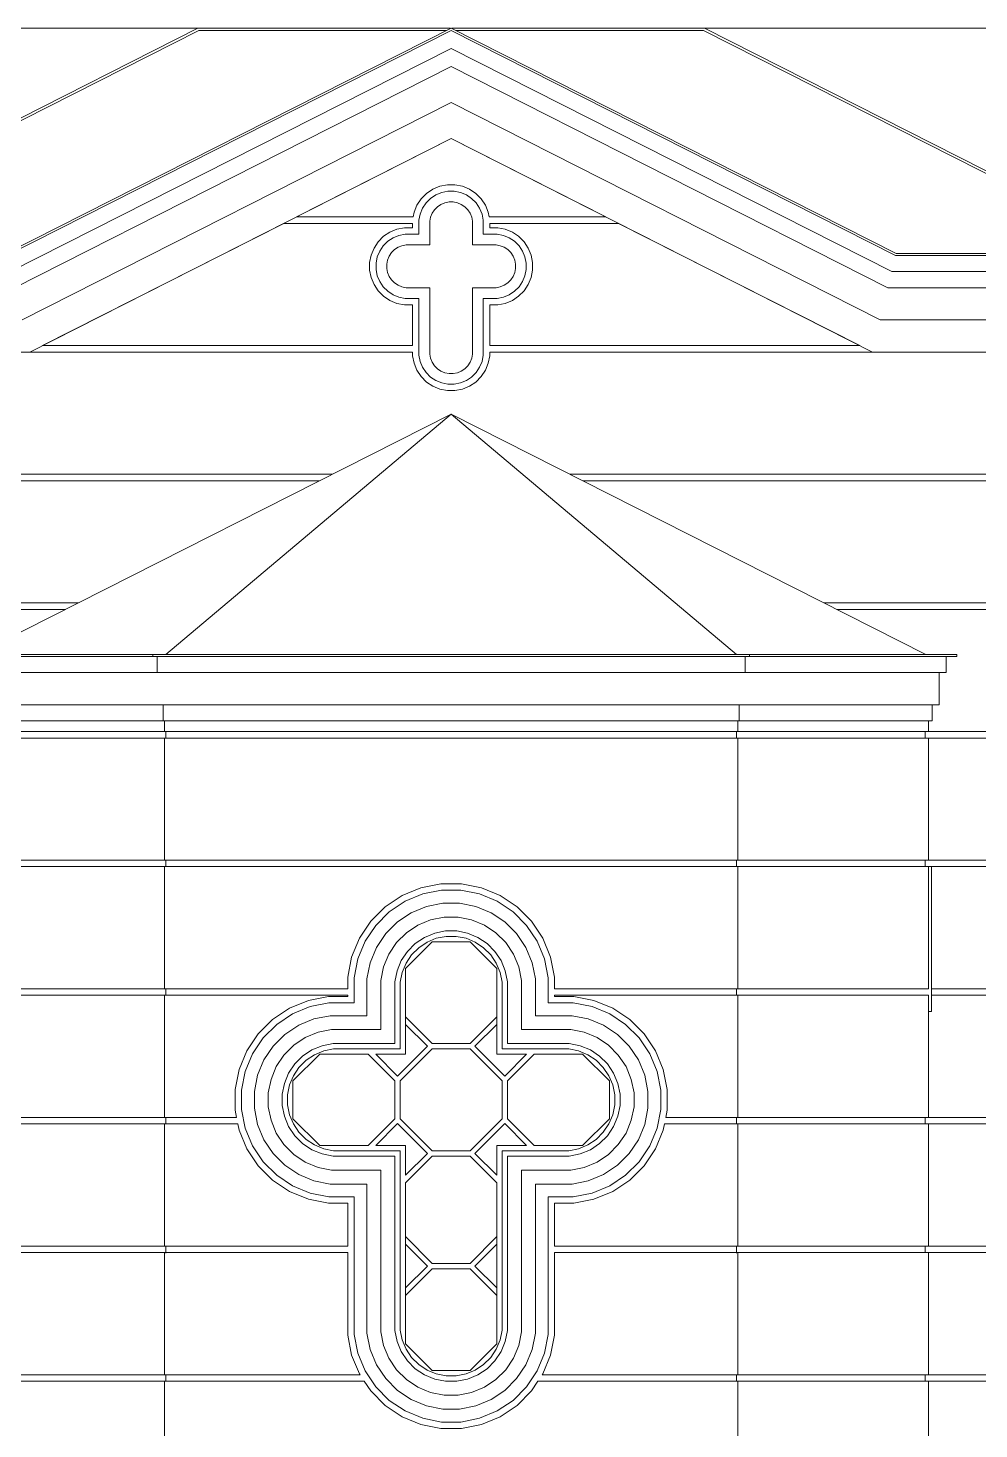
# Model space of a CAD drawing. Header units: millimetres. Extents: x -4890 to 184123, y 36 to 148549.
# Drawn here: x 85564 to 94432, y 115674 to 128741 of the extents above; entities that cross this region are included whole.
import ezdxf

# ---------------------------------------------------------------- set-up
doc = ezdxf.new("R2010")
doc.units = ezdxf.units.MM
doc.layers.add('Wall_Satelit', color=253, linetype='Continuous', lineweight=5)

msp = doc.modelspace()

# ---------------------------------------------------------------- linework, layer by layer
at = {"layer": 'Wall_Satelit'}
for p, q in [((83489.7, 128739), (87148.4, 128739)), ((83489.7, 126884.9), (87148.4, 128739)), ((83489.7, 126860.3), (87157.5, 128719)), ((85360.9, 126639), (89509.7, 128741.4)), ((85365.7, 126619), (89509.7, 128719)), ((87148.4, 128739), (89504.9, 128739)), ((87157.5, 128719), (89465.4, 128719)), ((93658.5, 126639), (89509.7, 128741.4)), ((93653.7, 126619), (89509.7, 128719)), ((91870.9, 128739), (89514.5, 128739)), ((91861.8, 128719), (89554, 128719)), ((95529.7, 126860.3), (91861.8, 128719)), ((95529.7, 126884.9), (91870.9, 128739)), ((95529.7, 128739), (91870.9, 128739)), ((85401.5, 126469), (89509.7, 128550.8)), ((93617.8, 126469), (89509.7, 128550.8)), ((85437.3, 126319), (89509.7, 128382.7)), ((93582, 126319), (89509.7, 128382.7)), ((85509, 126019), (89509.7, 128046.4)), ((93510.3, 126019), (89509.7, 128046.4)), ((85580.7, 125719), (89509.7, 127710.1)), ((88067.1, 126979), (89509.7, 127710.1)), ((93438.6, 125719), (89509.7, 127710.1)), ((90952.3, 126979), (89509.7, 127710.1)), ((89404.7, 127265.2), (89474.2, 127279)), ((89474.2, 127279), (89509.7, 127279)), ((89545.1, 127279), (89509.7, 127279)), ((89614.7, 127265.2), (89545.1, 127279)), ((89190.6, 127089.5), (89230, 127148.5)), ((89230, 127148.5), (89280.2, 127198.6)), ((89276.6, 127110.2), (89318.4, 127152)), ((89280.2, 127198.6), (89339.1, 127238)), ((89318.4, 127152), (89367.6, 127184.9)), ((89339.1, 127238), (89404.7, 127265.2)), ((89367.6, 127184.9), (89422.2, 127207.5)), ((89422.2, 127207.5), (89480.1, 127219)), ((89480.1, 127219), (89509.7, 127219)), ((89539.2, 127219), (89509.7, 127219)), ((89597.2, 127207.5), (89539.2, 127219)), ((89651.8, 127184.9), (89597.2, 127207.5)), ((89680.2, 127238), (89614.7, 127265.2)), ((89700.9, 127152), (89651.8, 127184.9)), ((89739.2, 127198.6), (89680.2, 127238)), ((89742.7, 127110.2), (89700.9, 127152)), ((89789.3, 127148.5), (89739.2, 127198.6)), ((89828.7, 127089.5), (89789.3, 127148.5)), ((89154.6, 126979), (89163.5, 127024)), ((89163.5, 127024), (89190.6, 127089.5)), ((89221.2, 127006.5), (89243.8, 127061.1)), ((89243.8, 127061.1), (89276.6, 127110.2)), ((89332.4, 127013.7), (89354.3, 127046.5)), ((89354.3, 127046.5), (89382.2, 127074.4)), ((89382.2, 127074.4), (89414.9, 127096.2)), ((89414.9, 127096.2), (89451.3, 127111.3)), ((89451.3, 127111.3), (89490, 127119)), ((89490, 127119), (89509.7, 127119)), ((89529.4, 127119), (89509.7, 127119)), ((89568, 127111.3), (89529.4, 127119)), ((89604.4, 127096.2), (89568, 127111.3)), ((89637.2, 127074.4), (89604.4, 127096.2)), ((89665, 127046.5), (89637.2, 127074.4)), ((89686.9, 127013.7), (89665, 127046.5)), ((89775.5, 127061.1), (89742.7, 127110.2)), ((89798.1, 127006.5), (89775.5, 127061.1)), ((89855.8, 127024), (89828.7, 127089.5)), ((89864.8, 126979), (89855.8, 127024)), ((85699.1, 125779), (87948.7, 126919)), ((87948.7, 126919), (89149.7, 126919)), ((88067.1, 126979), (89154.6, 126979)), ((89149.7, 126879), (89149.7, 126919)), ((89209.7, 126948.6), (89221.2, 127006.5)), ((89209.7, 126819), (89209.7, 126948.6)), ((89309.7, 126938.7), (89317.4, 126977.3)), ((89309.7, 126719), (89309.7, 126938.7)), ((89317.4, 126977.3), (89332.4, 127013.7)), ((89702, 126977.3), (89686.9, 127013.7)), ((89709.7, 126938.7), (89702, 126977.3)), ((89709.7, 126719), (89709.7, 126938.7)), ((89809.7, 126948.6), (89798.1, 127006.5)), ((89809.7, 126819), (89809.7, 126948.6)), ((90952.3, 126979), (89864.8, 126979)), ((89869.7, 126879), (89869.7, 126919)), ((91070.6, 126919), (89869.7, 126919)), ((93320.3, 125779), (91070.6, 126919)), ((88830, 126748.5), (88880.2, 126798.6)), ((88880.2, 126798.6), (88939.1, 126838)), ((88918.4, 126752), (88967.6, 126784.9)), ((88939.1, 126838), (89004.7, 126865.2)), ((88967.6, 126784.9), (89022.2, 126807.5)), ((89004.7, 126865.2), (89074.2, 126879)), ((89022.2, 126807.5), (89080.1, 126819)), ((89074.2, 126879), (89149.7, 126879)), ((89080.1, 126819), (89209.7, 126819)), ((89939.2, 126819), (89809.7, 126819)), ((89945.1, 126879), (89869.7, 126879)), ((89997.2, 126807.5), (89939.2, 126819)), ((90014.7, 126865.2), (89945.1, 126879)), ((90051.8, 126784.9), (89997.2, 126807.5)), ((90080.2, 126838), (90014.7, 126865.2)), ((90100.9, 126752), (90051.8, 126784.9)), ((90139.2, 126798.6), (90080.2, 126838)), ((90189.3, 126748.5), (90139.2, 126798.6)), ((88749.7, 126554.4), (88763.5, 126624)), ((88763.5, 126624), (88790.6, 126689.5)), ((88790.6, 126689.5), (88830, 126748.5)), ((88821.2, 126606.5), (88843.8, 126661.1)), ((88843.8, 126661.1), (88876.6, 126710.2)), ((88876.6, 126710.2), (88918.4, 126752)), ((88932.4, 126613.7), (88954.3, 126646.5)), ((88954.3, 126646.5), (88982.2, 126674.4)), ((88982.2, 126674.4), (89014.9, 126696.2)), ((89014.9, 126696.2), (89051.3, 126711.3)), ((89051.3, 126711.3), (89090, 126719)), ((89090, 126719), (89309.7, 126719)), ((89929.4, 126719), (89709.7, 126719)), ((89968, 126711.3), (89929.4, 126719)), ((90004.4, 126696.2), (89968, 126711.3)), ((90037.2, 126674.4), (90004.4, 126696.2)), ((90065, 126646.5), (90037.2, 126674.4)), ((90086.9, 126613.7), (90065, 126646.5)), ((90142.7, 126710.2), (90100.9, 126752)), ((90175.5, 126661.1), (90142.7, 126710.2)), ((90198.1, 126606.5), (90175.5, 126661.1)), ((90228.7, 126689.5), (90189.3, 126748.5)), ((90255.8, 126624), (90228.7, 126689.5)), ((90269.7, 126554.4), (90255.8, 126624)), ((95789.7, 126639), (93658.5, 126639)), ((88749.7, 126483.6), (88749.7, 126554.4)), ((88809.7, 126548.6), (88821.2, 126606.5)), ((88809.7, 126489.4), (88809.7, 126548.6)), ((88909.7, 126538.7), (88917.4, 126577.3)), ((88909.7, 126499.3), (88909.7, 126538.7)), ((88917.4, 126460.7), (88909.7, 126499.3)), ((88917.4, 126577.3), (88932.4, 126613.7)), ((90102, 126577.3), (90086.9, 126613.7)), ((90109.7, 126538.7), (90102, 126577.3)), ((90102, 126460.7), (90109.7, 126499.3)), ((90109.7, 126499.3), (90109.7, 126538.7)), ((90209.7, 126548.6), (90198.1, 126606.5)), ((90209.7, 126489.4), (90209.7, 126548.6)), ((90269.7, 126483.6), (90269.7, 126554.4)), ((95789.7, 126619), (93653.7, 126619)), ((88763.5, 126414), (88749.7, 126483.6)), ((88790.6, 126348.5), (88763.5, 126414)), ((88821.2, 126431.5), (88809.7, 126489.4)), ((88843.8, 126376.9), (88821.2, 126431.5)), ((88876.6, 126327.7), (88843.8, 126376.9)), ((88932.4, 126424.2), (88917.4, 126460.7)), ((88954.3, 126391.5), (88932.4, 126424.2)), ((88982.2, 126363.6), (88954.3, 126391.5)), ((88982.2, 126363.6), (89014.9, 126341.7)), ((90037.2, 126363.6), (90004.4, 126341.7)), ((90037.2, 126363.6), (90065, 126391.5)), ((90065, 126391.5), (90086.9, 126424.2)), ((90086.9, 126424.2), (90102, 126460.7)), ((90142.7, 126327.7), (90175.5, 126376.9)), ((90175.5, 126376.9), (90198.1, 126431.5)), ((90198.1, 126431.5), (90209.7, 126489.4)), ((90228.7, 126348.5), (90255.8, 126414)), ((90255.8, 126414), (90269.7, 126483.6)), ((95689.7, 126469), (93617.8, 126469)), ((88830, 126289.5), (88790.6, 126348.5)), ((88830, 126289.5), (88880.2, 126239.4)), ((88876.6, 126327.7), (88918.4, 126286)), ((88880.2, 126239.4), (88939.1, 126200)), ((88918.4, 126286), (88967.6, 126253.1)), ((88967.6, 126253.1), (89022.2, 126230.5)), ((89014.9, 126341.7), (89051.3, 126326.7)), ((89051.3, 126326.7), (89090, 126319)), ((89090, 126319), (89309.7, 126319)), ((89309.7, 125699.3), (89309.7, 126319)), ((89929.4, 126319), (89709.7, 126319)), ((89709.7, 125699.3), (89709.7, 126319)), ((89968, 126326.7), (89929.4, 126319)), ((90004.4, 126341.7), (89968, 126326.7)), ((90051.8, 126253.1), (89997.2, 126230.5)), ((90100.9, 126286), (90051.8, 126253.1)), ((90139.2, 126239.4), (90080.2, 126200)), ((90142.7, 126327.7), (90100.9, 126286)), ((90189.3, 126289.5), (90139.2, 126239.4)), ((90189.3, 126289.5), (90228.7, 126348.5)), ((95624.7, 126319), (93582, 126319)), ((88939.1, 126200), (89004.7, 126172.8)), ((89004.7, 126172.8), (89074.2, 126159)), ((89022.2, 126230.5), (89080.1, 126219)), ((89074.2, 126159), (89149.7, 126159)), ((89080.1, 126219), (89209.7, 126219)), ((89149.7, 125779), (89149.7, 126159)), ((89209.7, 125689.4), (89209.7, 126219)), ((89939.2, 126219), (89809.7, 126219)), ((89809.7, 125689.4), (89809.7, 126219)), ((89869.7, 125779), (89869.7, 126159)), ((89945.1, 126159), (89869.7, 126159)), ((89997.2, 126230.5), (89939.2, 126219)), ((90014.7, 126172.8), (89945.1, 126159)), ((90080.2, 126200), (90014.7, 126172.8)), ((95559.7, 126019), (93510.3, 126019)), ((93651.2, 126019), (93651.2, 126020.2)), ((83524.7, 125719), (85580.7, 125719)), ((85580.7, 125719), (89149.7, 125719)), ((85699.1, 125779), (89149.7, 125779)), ((89149.7, 125683.6), (89149.7, 125719)), ((93320.3, 125779), (89869.7, 125779)), ((93438.6, 125719), (89869.7, 125719)), ((89869.7, 125683.6), (89869.7, 125719)), ((95494.7, 125719), (93438.6, 125719)), ((89163.5, 125614), (89149.7, 125683.6)), ((89190.6, 125548.5), (89163.5, 125614)), ((89221.2, 125631.5), (89209.7, 125689.4)), ((89243.8, 125576.9), (89221.2, 125631.5)), ((89317.4, 125660.7), (89309.7, 125699.3)), ((89332.4, 125624.2), (89317.4, 125660.7)), ((89354.3, 125591.5), (89332.4, 125624.2)), ((89382.2, 125563.6), (89354.3, 125591.5)), ((89637.2, 125563.6), (89665, 125591.5)), ((89665, 125591.5), (89686.9, 125624.2)), ((89686.9, 125624.2), (89702, 125660.7)), ((89702, 125660.7), (89709.7, 125699.3)), ((89775.5, 125576.9), (89798.1, 125631.5)), ((89798.1, 125631.5), (89809.7, 125689.4)), ((89828.7, 125548.5), (89855.8, 125614)), ((89855.8, 125614), (89869.7, 125683.6)), ((89230, 125489.5), (89190.6, 125548.5)), ((89230, 125489.5), (89280.2, 125439.4)), ((89276.6, 125527.7), (89243.8, 125576.9)), ((89276.6, 125527.7), (89318.4, 125486)), ((89318.4, 125486), (89367.6, 125453.1)), ((89367.6, 125453.1), (89422.2, 125430.5)), ((89382.2, 125563.6), (89414.9, 125541.7)), ((89414.9, 125541.7), (89451.3, 125526.7)), ((89451.3, 125526.7), (89490, 125519)), ((89490, 125519), (89509.7, 125519)), ((89529.4, 125519), (89509.7, 125519)), ((89568, 125526.7), (89529.4, 125519)), ((89604.4, 125541.7), (89568, 125526.7)), ((89651.8, 125453.1), (89597.2, 125430.5)), ((89637.2, 125563.6), (89604.4, 125541.7)), ((89700.9, 125486), (89651.8, 125453.1)), ((89742.7, 125527.7), (89700.9, 125486)), ((89789.3, 125489.5), (89739.2, 125439.4)), ((89742.7, 125527.7), (89775.5, 125576.9)), ((89789.3, 125489.5), (89828.7, 125548.5)), ((89280.2, 125439.4), (89339.1, 125400)), ((89339.1, 125400), (89404.7, 125372.8)), ((89404.7, 125372.8), (89474.2, 125359)), ((89422.2, 125430.5), (89480.1, 125419)), ((89474.2, 125359), (89509.7, 125359)), ((89480.1, 125419), (89509.7, 125419)), ((89539.2, 125419), (89509.7, 125419)), ((89545.1, 125359), (89509.7, 125359)), ((89597.2, 125430.5), (89539.2, 125419)), ((89614.7, 125372.8), (89545.1, 125359)), ((89680.2, 125400), (89614.7, 125372.8)), ((89739.2, 125439.4), (89680.2, 125400)), ((85084.9, 122899.1), (89508.4, 125140.7)), ((86848.5, 122899.1), (89509.7, 125139.9)), ((89508.4, 125140.7), (89509.7, 125141.2)), ((89511, 125140.7), (89509.7, 125141.2)), ((92170.8, 122899.1), (89509.7, 125139.9)), ((93934.5, 122899.1), (89511, 125140.7)), ((83559.7, 124579), (88399.9, 124579)), ((95459.7, 124579), (90619.5, 124579)), ((83559.7, 124519), (88281.5, 124519)), ((95459.7, 124519), (90737.9, 124519)), ((83559.7, 123379), (86031.9, 123379)), ((95459.7, 123379), (92987.5, 123379)), ((83559.7, 123319), (85913.5, 123319)), ((95459.7, 123319), (93105.9, 123319)), ((84794.7, 122899.1), (86727.5, 122899.1)), ((84794.7, 122879.1), (86727.5, 122879.1)), ((86727.5, 122879.1), (86727.5, 122899.1)), ((86727.5, 122899.1), (89509.7, 122899.1)), ((86727.5, 122879.1), (89509.7, 122879.1)), ((86768.9, 122729.1), (86768.9, 122879.1)), ((92291.9, 122899.1), (89509.7, 122899.1)), ((92291.9, 122879.1), (89509.7, 122879.1)), ((92250.4, 122729.1), (92250.4, 122879.1)), ((94224.7, 122899.1), (92291.9, 122899.1)), ((92291.9, 122879.1), (92291.9, 122899.1)), ((94224.7, 122879.1), (92291.9, 122879.1)), ((94124.7, 122729.1), (94124.7, 122879.1)), ((94224.7, 122879.1), (94224.7, 122899.1)), ((84894.7, 122729.1), (86768.9, 122729.1)), ((86768.9, 122729.1), (89509.7, 122729.1)), ((92250.4, 122729.1), (89509.7, 122729.1)), ((94124.7, 122729.1), (92250.4, 122729.1)), ((94059.7, 122429.1), (94059.7, 122729.1)), ((84959.7, 122429.1), (86795.8, 122429.1)), ((86795.8, 122429.1), (89509.7, 122429.1)), ((86822.7, 122279.1), (86822.7, 122429.1)), ((92223.5, 122429.1), (89509.7, 122429.1)), ((92196.6, 122279.1), (92196.6, 122429.1)), ((94059.7, 122429.1), (92223.5, 122429.1)), ((93994.7, 122279.1), (93994.7, 122429.1)), ((85024.7, 122279.1), (86822.7, 122279.1)), ((86822.7, 122279.1), (89509.7, 122279.1)), ((86837.2, 122179), (86837.2, 122279.1)), ((92196.6, 122279.1), (89509.7, 122279.1)), ((92182.1, 122179), (92182.1, 122279.1)), ((93994.7, 122279.1), (92196.6, 122279.1)), ((93959.7, 122179), (93959.7, 122279.1)), ((85059.7, 122179), (86837.2, 122179)), ((85059.7, 122119), (86837.2, 122119)), ((86837.2, 122179), (89509.7, 122179)), ((86837.2, 120979), (86837.2, 122119)), ((86837.2, 122119), (89509.7, 122119)), ((86849.7, 122119), (86849.7, 122179)), ((92182.1, 122179), (89509.7, 122179)), ((92182.1, 122119), (89509.7, 122119)), ((92169.7, 122119), (92169.7, 122179)), ((93959.7, 122179), (92182.1, 122179)), ((93959.7, 122119), (92182.1, 122119)), ((92182.1, 120979), (92182.1, 122119)), ((93929.7, 122119), (93929.7, 122179)), ((95459.7, 122179), (93959.7, 122179)), ((93959.7, 120979), (93959.7, 122119)), ((95459.7, 122119), (93959.7, 122119)), ((85059.7, 120979), (86837.2, 120979)), ((85059.7, 120919), (86837.2, 120919)), ((86837.2, 120979), (89509.7, 120979)), ((86837.2, 119779), (86837.2, 120919)), ((86837.2, 120919), (89509.7, 120919)), ((86849.7, 120919), (86849.7, 120979)), ((92182.1, 120979), (89509.7, 120979)), ((92182.1, 120919), (89509.7, 120919)), ((92169.7, 120919), (92169.7, 120979)), ((93959.7, 120979), (92182.1, 120979)), ((92182.1, 119779), (92182.1, 120919)), ((93959.7, 120919), (92182.1, 120919)), ((93929.7, 120919), (93929.7, 120979)), ((95459.7, 120979), (93959.7, 120979)), ((93959.7, 119779), (93959.7, 120919)), ((93989.7, 120919), (93959.7, 120919)), ((93989.7, 120919), (93959.7, 120919)), ((93989.7, 120903.2), (93989.7, 120919)), ((95459.7, 120919), (93989.7, 120919)), ((95459.7, 120919), (93989.7, 120919)), ((93989.7, 120891.6), (93989.7, 120903.2)), ((93989.7, 120875.7), (93989.7, 120891.6)), ((93989.7, 120790.9), (93989.7, 120875.7)), ((89228.2, 120721.9), (89414.6, 120759)), ((89414.6, 120759), (89509.7, 120759)), ((89604.7, 120759), (89509.7, 120759)), ((89791.2, 120721.9), (89604.7, 120759)), ((93989.7, 120746.1), (93989.7, 120790.9)), ((93989.7, 120712.7), (93989.7, 120746.1)), ((88894.5, 120543.6), (89052.6, 120649.2)), ((89052.6, 120649.2), (89228.2, 120721.9)), ((89081, 120596), (89245.7, 120664.2)), ((89245.7, 120664.2), (89420.5, 120699)), ((89420.5, 120699), (89509.7, 120699)), ((89598.8, 120699), (89509.7, 120699)), ((89773.7, 120664.2), (89598.8, 120699)), ((89938.4, 120596), (89773.7, 120664.2)), ((89966.8, 120649.2), (89791.2, 120721.9)), ((90124.8, 120543.6), (89966.8, 120649.2)), ((93989.7, 120667.9), (93989.7, 120712.7)), ((93989.7, 120511.1), (93989.7, 120667.9)), ((88760.1, 120409.1), (88894.5, 120543.6)), ((88806.7, 120370.9), (88932.8, 120496.9)), ((88932.8, 120496.9), (89081, 120596)), ((89009.3, 120403.7), (89137.8, 120489.7)), ((89137.8, 120489.7), (89280.7, 120548.8)), ((89280.7, 120548.8), (89432.4, 120579)), ((89432.4, 120579), (89509.7, 120579)), ((89587, 120579), (89509.7, 120579)), ((89738.6, 120548.8), (89587, 120579)), ((89881.5, 120489.7), (89738.6, 120548.8)), ((90010.1, 120403.7), (89881.5, 120489.7)), ((90086.6, 120496.9), (89938.4, 120596)), ((90212.6, 120370.9), (90086.6, 120496.9)), ((90259.2, 120409.1), (90124.8, 120543.6)), ((93989.7, 120443.9), (93989.7, 120511.1)), ((88654.5, 120251.1), (88760.1, 120409.1)), ((88707.7, 120222.7), (88806.7, 120370.9)), ((88899.9, 120294.4), (89009.3, 120403.7)), ((89092.1, 120302.7), (89199.4, 120374.4)), ((89199.4, 120374.4), (89318.6, 120423.8)), ((89318.6, 120423.8), (89445.2, 120449)), ((89445.2, 120449), (89509.7, 120449)), ((89574.2, 120449), (89509.7, 120449)), ((89700.7, 120423.8), (89574.2, 120449)), ((89819.9, 120374.4), (89700.7, 120423.8)), ((89927.2, 120302.7), (89819.9, 120374.4)), ((90119.4, 120294.4), (90010.1, 120403.7)), ((90311.7, 120222.7), (90212.6, 120370.9)), ((90364.8, 120251.1), (90259.2, 120409.1)), ((93989.7, 120394.1), (93989.7, 120443.9)), ((93989.7, 120326.9), (93989.7, 120394.1)), ((88581.8, 120075.5), (88654.5, 120251.1)), ((88639.5, 120058), (88707.7, 120222.7)), ((88814, 120165.8), (88899.9, 120294.4)), ((89000.9, 120211.6), (89092.1, 120302.7)), ((89175, 120201.8), (89261, 120259.2)), ((89261, 120259.2), (89356.5, 120298.8)), ((89284.7, 120214.9), (89371.1, 120250.7)), ((89356.5, 120298.8), (89458, 120319)), ((89371.1, 120250.7), (89462.9, 120269)), ((89458, 120319), (89509.7, 120319)), ((89462.9, 120269), (89509.7, 120269)), ((89561.4, 120319), (89509.7, 120319)), ((89556.5, 120269), (89509.7, 120269)), ((89648.2, 120250.7), (89556.5, 120269)), ((89662.8, 120298.8), (89561.4, 120319)), ((89734.7, 120214.9), (89648.2, 120250.7)), ((89758.4, 120259.2), (89662.8, 120298.8)), ((89844.3, 120201.8), (89758.4, 120259.2)), ((90018.4, 120211.6), (89927.2, 120302.7)), ((90205.3, 120165.8), (90119.4, 120294.4)), ((90379.9, 120058), (90311.7, 120222.7)), ((90437.6, 120075.5), (90364.8, 120251.1)), ((93989.7, 120122.1), (93989.7, 120326.9)), ((88754.8, 120023), (88814, 120165.8)), ((88879.8, 119985.1), (88929.2, 120104.2)), ((88929.2, 120104.2), (89000.9, 120211.6)), ((89044.4, 120042.7), (89101.9, 120128.7)), ((89084.7, 119970.1), (89333.6, 120219)), ((89088.7, 120019), (89140.7, 120096.8)), ((89101.9, 120128.7), (89175, 120201.8)), ((89140.7, 120096.8), (89206.9, 120162.9)), ((89206.9, 120162.9), (89284.7, 120214.9)), ((89333.6, 120219), (89509.7, 120219)), ((89685.7, 120219), (89509.7, 120219)), ((89934.7, 119970.1), (89685.7, 120219)), ((89812.5, 120162.9), (89734.7, 120214.9)), ((89878.6, 120096.8), (89812.5, 120162.9)), ((89917.5, 120128.7), (89844.3, 120201.8)), ((89930.6, 120019), (89878.6, 120096.8)), ((89974.9, 120042.7), (89917.5, 120128.7)), ((90090.1, 120104.2), (90018.4, 120211.6)), ((90139.5, 119985.1), (90090.1, 120104.2)), ((90264.5, 120023), (90205.3, 120165.8)), ((93989.7, 120042.9), (93989.7, 120122.1)), ((88544.7, 119889.1), (88581.8, 120075.5)), ((88604.7, 119883.1), (88639.5, 120058)), ((88724.7, 119871.3), (88754.8, 120023)), ((88854.7, 119858.5), (88879.8, 119985.1)), ((89004.8, 119947.1), (89044.4, 120042.7)), ((89052.9, 119932.6), (89088.7, 120019)), ((89084.7, 119517.9), (89084.7, 119970.1)), ((89966.4, 119932.6), (89930.6, 120019)), ((89934.7, 119517.9), (89934.7, 119970.1)), ((90014.5, 119947.1), (89974.9, 120042.7)), ((90164.7, 119858.5), (90139.5, 119985.1)), ((90294.7, 119871.3), (90264.5, 120023)), ((90414.7, 119883.1), (90379.9, 120058)), ((90474.7, 119889.1), (90437.6, 120075.5)), ((93989.7, 119984.1), (93989.7, 120042.9)), ((93989.7, 119904.8), (93989.7, 119984.1)), ((88544.7, 119779), (88544.7, 119889.1)), ((88604.7, 119649), (88604.7, 119883.1)), ((88724.7, 119529), (88724.7, 119871.3)), ((88854.7, 119399), (88854.7, 119858.5)), ((88984.7, 119845.7), (89004.8, 119947.1)), ((88984.7, 119269), (88984.7, 119845.7)), ((89034.7, 119840.8), (89052.9, 119932.6)), ((89034.7, 119219), (89034.7, 119840.8)), ((89984.7, 119840.8), (89966.4, 119932.6)), ((89984.7, 119219), (89984.7, 119840.8)), ((90034.7, 119845.7), (90014.5, 119947.1)), ((90034.7, 119269), (90034.7, 119845.7)), ((90164.7, 119399), (90164.7, 119858.5)), ((90294.7, 119529), (90294.7, 119871.3)), ((90414.7, 119649), (90414.7, 119883.1)), ((90474.7, 119779), (90474.7, 119889.1)), ((93989.7, 119569), (93989.7, 119904.8)), ((85059.7, 119779), (86837.2, 119779)), ((85059.7, 119719), (86837.2, 119719)), ((86837.2, 119779), (88544.7, 119779)), ((86837.2, 118579), (86837.2, 119719)), ((86837.2, 119719), (88544.7, 119719)), ((86849.7, 119719), (86849.7, 119779)), ((88178.2, 119671.9), (88364.6, 119709)), ((88364.6, 119709), (88544.7, 119709)), ((88544.7, 119709), (88544.7, 119719)), ((92182.1, 119779), (90474.7, 119779)), ((92182.1, 119719), (90474.7, 119719)), ((90474.7, 119709), (90474.7, 119719)), ((90654.7, 119709), (90474.7, 119709)), ((90841.2, 119671.9), (90654.7, 119709)), ((92169.7, 119719), (92169.7, 119779)), ((93959.7, 119779), (92182.1, 119779)), ((93959.7, 119719), (92182.1, 119719)), ((92182.1, 118579), (92182.1, 119719)), ((93959.7, 118579), (93959.7, 119719)), ((95459.7, 119779), (93989.7, 119779)), ((95459.7, 119719), (93989.7, 119719)), ((87844.5, 119493.6), (88002.6, 119599.2)), ((88002.6, 119599.2), (88178.2, 119671.9)), ((88031, 119546), (88195.7, 119614.2)), ((88195.7, 119614.2), (88370.5, 119649)), ((88370.5, 119649), (88604.7, 119649)), ((90648.8, 119649), (90414.7, 119649)), ((90823.7, 119614.2), (90648.8, 119649)), ((90988.4, 119546), (90823.7, 119614.2)), ((91016.8, 119599.2), (90841.2, 119671.9)), ((91174.8, 119493.6), (91016.8, 119599.2)), ((93989.7, 119569), (93959.7, 119569)), ((87710.1, 119359.1), (87844.5, 119493.6)), ((87756.7, 119320.9), (87882.8, 119446.9)), ((87882.8, 119446.9), (88031, 119546)), ((87959.3, 119353.7), (88087.8, 119439.7)), ((88087.8, 119439.7), (88230.7, 119498.8)), ((88230.7, 119498.8), (88382.4, 119529)), ((88382.4, 119529), (88724.7, 119529)), ((89084.7, 119447.2), (89084.7, 119517.9)), ((89084.7, 119517.9), (89333.6, 119269)), ((89084.7, 119169), (89084.7, 119447.2)), ((89287.9, 119244), (89084.7, 119447.2)), ((89934.7, 119517.9), (89685.7, 119269)), ((89731.4, 119244), (89934.7, 119447.2)), ((89934.7, 119447.2), (89934.7, 119517.9)), ((89934.7, 119169), (89934.7, 119447.2)), ((90637, 119529), (90294.7, 119529)), ((90788.6, 119498.8), (90637, 119529)), ((90931.5, 119439.7), (90788.6, 119498.8)), ((91060.1, 119353.7), (90931.5, 119439.7)), ((91136.6, 119446.9), (90988.4, 119546)), ((91262.6, 119320.9), (91136.6, 119446.9)), ((91309.2, 119359.1), (91174.8, 119493.6)), ((87604.5, 119201.1), (87710.1, 119359.1)), ((87657.7, 119172.7), (87756.7, 119320.9)), ((87849.9, 119244.4), (87959.3, 119353.7)), ((88042.1, 119252.7), (88149.4, 119324.4)), ((88149.4, 119324.4), (88268.6, 119373.8)), ((88268.6, 119373.8), (88395.2, 119399)), ((88395.2, 119399), (88854.7, 119399)), ((90624.2, 119399), (90164.7, 119399)), ((90750.7, 119373.8), (90624.2, 119399)), ((90869.9, 119324.4), (90750.7, 119373.8)), ((90977.2, 119252.7), (90869.9, 119324.4)), ((91169.4, 119244.4), (91060.1, 119353.7)), ((91361.7, 119172.7), (91262.6, 119320.9)), ((91414.8, 119201.1), (91309.2, 119359.1)), ((87531.8, 119025.5), (87604.5, 119201.1)), ((87764, 119115.8), (87849.9, 119244.4)), ((87950.9, 119161.6), (88042.1, 119252.7)), ((88125, 119151.8), (88211, 119209.2)), ((88211, 119209.2), (88306.5, 119248.8)), ((88234.7, 119164.9), (88321.1, 119200.7)), ((88306.5, 119248.8), (88408, 119269)), ((88321.1, 119200.7), (88412.9, 119219)), ((88408, 119269), (88984.7, 119269)), ((88412.9, 119219), (89034.7, 119219)), ((89148.8, 119104.9), (89287.9, 119244)), ((89184.2, 119069.5), (89333.6, 119219)), ((89333.6, 119269), (89509.7, 119269)), ((89333.6, 119219), (89509.7, 119219)), ((89685.7, 119269), (89509.7, 119269)), ((89685.7, 119219), (89509.7, 119219)), ((89835.2, 119069.5), (89685.7, 119219)), ((89870.5, 119104.9), (89731.4, 119244)), ((90606.5, 119219), (89984.7, 119219)), ((90611.4, 119269), (90034.7, 119269)), ((90698.2, 119200.7), (90606.5, 119219)), ((90712.8, 119248.8), (90611.4, 119269)), ((90784.7, 119164.9), (90698.2, 119200.7)), ((90808.4, 119209.2), (90712.8, 119248.8)), ((90894.3, 119151.8), (90808.4, 119209.2)), ((91068.4, 119161.6), (90977.2, 119252.7)), ((91255.3, 119115.8), (91169.4, 119244.4)), ((91487.6, 119025.5), (91414.8, 119201.1)), ((87589.5, 119008), (87657.7, 119172.7)), ((87704.8, 118973), (87764, 119115.8)), ((87829.8, 118935.1), (87879.2, 119054.2)), ((87879.2, 119054.2), (87950.9, 119161.6)), ((87994.4, 118992.7), (88051.9, 119078.7)), ((88034.7, 118920.1), (88283.6, 119169)), ((88038.7, 118969), (88090.7, 119046.8)), ((88051.9, 119078.7), (88125, 119151.8)), ((88090.7, 119046.8), (88156.9, 119112.9)), ((88156.9, 119112.9), (88234.7, 119164.9)), ((88283.6, 119169), (88735.7, 119169)), ((88735.7, 119169), (88984.7, 118920.1)), ((88806.4, 119169), (89084.7, 119169)), ((89009.7, 118965.7), (88806.4, 119169)), ((89009.7, 118965.7), (89148.8, 119104.9)), ((89034.7, 118920.1), (89184.2, 119069.5)), ((89984.7, 118920.1), (89835.2, 119069.5)), ((90009.7, 118965.7), (89870.5, 119104.9)), ((90212.9, 119169), (89934.7, 119169)), ((90009.7, 118965.7), (90212.9, 119169)), ((90283.6, 119169), (90034.7, 118920.1)), ((90735.7, 119169), (90283.6, 119169)), ((90984.7, 118920.1), (90735.7, 119169)), ((90862.5, 119112.9), (90784.7, 119164.9)), ((90928.6, 119046.8), (90862.5, 119112.9)), ((90967.5, 119078.7), (90894.3, 119151.8)), ((90980.6, 118969), (90928.6, 119046.8)), ((91024.9, 118992.7), (90967.5, 119078.7)), ((91140.1, 119054.2), (91068.4, 119161.6)), ((91189.5, 118935.1), (91140.1, 119054.2)), ((91314.5, 118973), (91255.3, 119115.8)), ((91429.9, 119008), (91361.7, 119172.7)), ((87494.7, 118839.1), (87531.8, 119025.5)), ((87554.7, 118833.1), (87589.5, 119008)), ((87674.7, 118821.3), (87704.8, 118973)), ((87804.7, 118808.5), (87829.8, 118935.1)), ((87954.8, 118897.1), (87994.4, 118992.7)), ((88002.9, 118882.6), (88038.7, 118969)), ((88034.7, 118744), (88034.7, 118920.1)), ((88984.7, 118744), (88984.7, 118920.1)), ((89034.7, 118744), (89034.7, 118920.1)), ((89984.7, 118744), (89984.7, 118920.1)), ((90034.7, 118744), (90034.7, 118920.1)), ((91016.4, 118882.6), (90980.6, 118969)), ((90984.7, 118744), (90984.7, 118920.1)), ((91064.5, 118897.1), (91024.9, 118992.7)), ((91214.7, 118808.5), (91189.5, 118935.1)), ((91344.7, 118821.3), (91314.5, 118973)), ((91464.7, 118833.1), (91429.9, 119008)), ((91524.7, 118839.1), (91487.6, 119025.5)), ((87494.7, 118648.9), (87494.7, 118839.1)), ((87554.7, 118654.9), (87554.7, 118833.1)), ((87674.7, 118666.7), (87674.7, 118821.3)), ((87804.7, 118679.5), (87804.7, 118808.5)), ((87934.7, 118795.7), (87954.8, 118897.1)), ((87934.7, 118692.3), (87934.7, 118795.7)), ((87984.7, 118790.8), (88002.9, 118882.6)), ((87984.7, 118744), (87984.7, 118790.8)), ((91034.7, 118790.8), (91016.4, 118882.6)), ((91034.7, 118744), (91034.7, 118790.8)), ((91084.7, 118795.7), (91064.5, 118897.1)), ((91084.7, 118692.3), (91084.7, 118795.7)), ((91214.7, 118679.5), (91214.7, 118808.5)), ((91344.7, 118666.7), (91344.7, 118821.3)), ((91464.7, 118654.9), (91464.7, 118833.1)), ((91524.7, 118648.9), (91524.7, 118839.1)), ((87589.5, 118480), (87554.7, 118654.9)), ((87704.8, 118515), (87674.7, 118666.7)), ((87829.8, 118552.9), (87804.7, 118679.5)), ((87954.8, 118590.9), (87934.7, 118692.3)), ((87984.7, 118697.2), (87984.7, 118744)), ((88002.9, 118605.4), (87984.7, 118697.2)), ((88034.7, 118567.9), (88034.7, 118744)), ((88984.7, 118567.9), (88984.7, 118744)), ((89034.7, 118567.9), (89034.7, 118744)), ((89984.7, 118567.9), (89984.7, 118744)), ((90034.7, 118567.9), (90034.7, 118744)), ((90984.7, 118567.9), (90984.7, 118744)), ((91016.4, 118605.4), (91034.7, 118697.2)), ((91034.7, 118697.2), (91034.7, 118744)), ((91064.5, 118590.9), (91084.7, 118692.3)), ((91189.5, 118552.9), (91214.7, 118679.5)), ((91314.5, 118515), (91344.7, 118666.7)), ((91429.9, 118480), (91464.7, 118654.9)), ((85059.7, 118579), (86837.2, 118579)), ((86837.2, 118579), (87508.6, 118579)), ((86849.7, 118519), (86849.7, 118580.3)), ((87508.6, 118579), (87494.7, 118648.9)), ((87879.2, 118433.7), (87829.8, 118552.9)), ((87994.4, 118495.3), (87954.8, 118590.9)), ((88038.7, 118519), (88002.9, 118605.4)), ((88034.7, 118567.9), (88283.6, 118319)), ((88735.7, 118319), (88984.7, 118567.9)), ((88806.4, 118319), (89009.7, 118522.2)), ((89148.8, 118383.1), (89009.7, 118522.2)), ((89034.7, 118567.9), (89184.2, 118418.5)), ((89984.7, 118567.9), (89835.2, 118418.5)), ((89870.5, 118383.1), (90009.7, 118522.2)), ((90212.9, 118319), (90009.7, 118522.2)), ((90283.6, 118319), (90034.7, 118567.9)), ((90984.7, 118567.9), (90735.7, 118319)), ((90980.6, 118519), (91016.4, 118605.4)), ((91024.9, 118495.3), (91064.5, 118590.9)), ((91140.1, 118433.7), (91189.5, 118552.9)), ((91510.8, 118579), (91524.7, 118648.9)), ((92182.1, 118579), (91510.8, 118579)), ((92169.7, 118519), (92169.7, 118580.3)), ((93959.7, 118579), (92182.1, 118579)), ((93929.7, 118519), (93929.7, 118579)), ((95459.7, 118579), (93959.7, 118579)), ((85059.7, 118519), (86837.2, 118519)), ((86837.2, 117379), (86837.2, 118519)), ((86837.2, 118519), (87520.5, 118519)), ((87531.8, 118462.5), (87520.5, 118519)), ((87604.5, 118286.9), (87531.8, 118462.5)), ((87657.7, 118315.3), (87589.5, 118480)), ((87764, 118372.2), (87704.8, 118515)), ((87950.9, 118326.4), (87879.2, 118433.7)), ((88051.9, 118409.3), (87994.4, 118495.3)), ((88090.7, 118441.2), (88038.7, 118519)), ((88125, 118336.2), (88051.9, 118409.3)), ((88090.7, 118441.2), (88156.9, 118375.1)), ((89333.6, 118269), (89184.2, 118418.5)), ((89685.7, 118269), (89835.2, 118418.5)), ((90928.6, 118441.2), (90862.5, 118375.1)), ((90894.3, 118336.2), (90967.5, 118409.3)), ((90928.6, 118441.2), (90980.6, 118519)), ((90967.5, 118409.3), (91024.9, 118495.3)), ((91068.4, 118326.4), (91140.1, 118433.7)), ((91255.3, 118372.2), (91314.5, 118515)), ((91361.7, 118315.3), (91429.9, 118480)), ((91414.8, 118286.9), (91487.6, 118462.5)), ((91487.6, 118462.5), (91498.8, 118519)), ((92182.1, 118519), (91498.8, 118519)), ((93959.7, 118519), (92182.1, 118519)), ((92182.1, 117379), (92182.1, 118519)), ((93959.7, 117379), (93959.7, 118519)), ((95459.7, 118519), (93959.7, 118519)), ((87710.1, 118128.9), (87604.5, 118286.9)), ((87756.7, 118167.1), (87657.7, 118315.3)), ((87849.9, 118243.6), (87764, 118372.2)), ((87950.9, 118326.4), (88042.1, 118235.2)), ((88125, 118336.2), (88211, 118278.7)), ((88156.9, 118375.1), (88234.7, 118323.1)), ((88211, 118278.7), (88306.5, 118239.2)), ((88234.7, 118323.1), (88321.1, 118287.2)), ((88283.6, 118319), (88735.7, 118319)), ((88321.1, 118287.2), (88412.9, 118269)), ((88412.9, 118269), (89034.7, 118269)), ((88806.4, 118319), (89084.7, 118319)), ((89034.7, 116597.2), (89034.7, 118269)), ((89084.7, 118040.7), (89084.7, 118319)), ((89287.9, 118244), (89148.8, 118383.1)), ((89333.6, 118269), (89509.7, 118269)), ((89685.7, 118269), (89509.7, 118269)), ((89731.4, 118244), (89870.5, 118383.1)), ((89934.7, 118040.7), (89934.7, 118319)), ((90212.9, 118319), (89934.7, 118319)), ((89984.7, 116597.2), (89984.7, 118269)), ((90606.5, 118269), (89984.7, 118269)), ((90735.7, 118319), (90283.6, 118319)), ((90698.2, 118287.2), (90606.5, 118269)), ((90784.7, 118323.1), (90698.2, 118287.2)), ((90808.4, 118278.7), (90712.8, 118239.2)), ((90862.5, 118375.1), (90784.7, 118323.1)), ((90894.3, 118336.2), (90808.4, 118278.7)), ((91068.4, 118326.4), (90977.2, 118235.2)), ((91169.4, 118243.6), (91255.3, 118372.2)), ((91262.6, 118167.1), (91361.7, 118315.3)), ((91309.2, 118128.9), (91414.8, 118286.9)), ((87882.8, 118041.1), (87756.7, 118167.1)), ((87849.9, 118243.6), (87959.3, 118134.2)), ((87959.3, 118134.2), (88087.8, 118048.3)), ((88042.1, 118235.2), (88149.4, 118163.6)), ((88149.4, 118163.6), (88268.6, 118114.2)), ((88306.5, 118239.2), (88408, 118219)), ((88408, 118219), (88984.7, 118219)), ((88984.7, 116592.3), (88984.7, 118219)), ((89084.7, 118040.7), (89287.9, 118244)), ((89084.7, 117970.1), (89333.6, 118219)), ((89333.6, 118219), (89509.7, 118219)), ((89685.7, 118219), (89509.7, 118219)), ((89934.7, 117970.1), (89685.7, 118219)), ((89934.7, 118040.7), (89731.4, 118244)), ((90034.7, 116592.3), (90034.7, 118219)), ((90611.4, 118219), (90034.7, 118219)), ((90712.8, 118239.2), (90611.4, 118219)), ((90869.9, 118163.6), (90750.7, 118114.2)), ((90977.2, 118235.2), (90869.9, 118163.6)), ((91060.1, 118134.2), (90931.5, 118048.3)), ((91169.4, 118243.6), (91060.1, 118134.2)), ((91136.6, 118041.1), (91262.6, 118167.1)), ((87844.5, 117994.4), (87710.1, 118128.9)), ((87882.8, 118041.1), (88031, 117942)), ((88087.8, 118048.3), (88230.7, 117989.2)), ((88268.6, 118114.2), (88395.2, 118089)), ((88395.2, 118089), (88854.7, 118089)), ((88854.7, 116579.5), (88854.7, 118089)), ((90164.7, 116579.5), (90164.7, 118089)), ((90624.2, 118089), (90164.7, 118089)), ((90750.7, 118114.2), (90624.2, 118089)), ((90931.5, 118048.3), (90788.6, 117989.2)), ((91136.6, 118041.1), (90988.4, 117942)), ((91174.8, 117994.4), (91309.2, 118128.9)), ((87844.5, 117994.4), (88002.6, 117888.8)), ((88002.6, 117888.8), (88178.2, 117816.1)), ((88031, 117942), (88195.7, 117873.7)), ((88195.7, 117873.7), (88370.5, 117839)), ((88230.7, 117989.2), (88382.4, 117959)), ((88382.4, 117959), (88724.7, 117959)), ((88724.7, 116566.7), (88724.7, 117959)), ((89084.7, 117467.9), (89084.7, 117970.1)), ((89934.7, 117467.9), (89934.7, 117970.1)), ((90294.7, 116566.7), (90294.7, 117959)), ((90637, 117959), (90294.7, 117959)), ((90788.6, 117989.2), (90637, 117959)), ((90823.7, 117873.7), (90648.8, 117839)), ((90988.4, 117942), (90823.7, 117873.7)), ((91016.8, 117888.8), (90841.2, 117816.1)), ((91174.8, 117994.4), (91016.8, 117888.8)), ((88178.2, 117816.1), (88364.6, 117779)), ((88364.6, 117779), (88544.7, 117779)), ((88370.5, 117839), (88604.7, 117839)), ((88544.7, 117379), (88544.7, 117779)), ((88604.7, 116554.9), (88604.7, 117839)), ((90414.7, 116554.9), (90414.7, 117839)), ((90648.8, 117839), (90414.7, 117839)), ((90474.7, 117379), (90474.7, 117779)), ((90654.7, 117779), (90474.7, 117779)), ((90841.2, 117816.1), (90654.7, 117779)), ((85059.7, 117379), (86837.2, 117379)), ((86837.2, 117379), (88544.7, 117379)), ((86849.7, 117313.4), (86849.7, 117379)), ((89084.7, 117397.2), (89084.7, 117467.9)), ((89084.7, 117467.9), (89333.6, 117219)), ((89084.7, 116990.7), (89084.7, 117397.2)), ((89287.9, 117194), (89084.7, 117397.2)), ((89934.7, 117467.9), (89685.7, 117219)), ((89731.4, 117194), (89934.7, 117397.2)), ((89934.7, 117397.2), (89934.7, 117467.9)), ((89934.7, 116990.7), (89934.7, 117397.2)), ((92182.1, 117379), (90474.7, 117379)), ((92169.7, 117313.4), (92169.7, 117379)), ((93959.7, 117379), (92182.1, 117379)), ((93929.7, 117319), (93929.7, 117379)), ((95459.7, 117379), (93959.7, 117379)), ((85059.7, 117319), (86837.2, 117319)), ((86837.2, 116179), (86837.2, 117319)), ((86837.2, 117319), (88544.7, 117319)), ((86849.7, 117313.4), (86849.7, 117319)), ((88544.7, 116548.9), (88544.7, 117319)), ((89333.6, 117219), (89509.7, 117219)), ((89685.7, 117219), (89509.7, 117219)), ((92182.1, 117319), (90474.7, 117319)), ((90474.7, 116548.9), (90474.7, 117319)), ((92169.7, 117313.4), (92169.7, 117319)), ((93959.7, 117319), (92182.1, 117319)), ((92182.1, 116179), (92182.1, 117319)), ((93959.7, 116179), (93959.7, 117319)), ((95459.7, 117319), (93959.7, 117319)), ((89084.7, 116990.7), (89287.9, 117194)), ((89084.7, 116920.1), (89333.6, 117169)), ((89333.6, 117169), (89509.7, 117169)), ((89685.7, 117169), (89509.7, 117169)), ((89934.7, 116920.1), (89685.7, 117169)), ((89934.7, 116990.7), (89731.4, 117194)), ((89084.7, 116920.1), (89084.7, 116990.7)), ((89084.7, 116920.1), (89084.7, 116990.7)), ((89934.7, 116920.1), (89934.7, 116990.7)), ((89934.7, 116920.1), (89934.7, 116990.7)), ((89084.7, 116467.9), (89084.7, 116920.1)), ((89934.7, 116467.9), (89934.7, 116920.1)), ((88754.8, 116415), (88724.7, 116566.7)), ((88879.8, 116452.9), (88854.7, 116579.5)), ((89004.8, 116490.9), (88984.7, 116592.3)), ((89052.9, 116505.4), (89034.7, 116597.2)), ((89966.4, 116505.4), (89984.7, 116597.2)), ((90014.5, 116490.9), (90034.7, 116592.3)), ((90139.5, 116452.9), (90164.7, 116579.5)), ((90264.5, 116415), (90294.7, 116566.7)), ((88581.8, 116362.5), (88544.7, 116548.9)), ((88639.5, 116380), (88604.7, 116554.9)), ((88929.2, 116333.7), (88879.8, 116452.9)), ((89044.4, 116395.3), (89004.8, 116490.9)), ((89088.7, 116419), (89052.9, 116505.4)), ((89084.7, 116467.9), (89333.6, 116219)), ((89934.7, 116467.9), (89685.7, 116219)), ((89930.6, 116419), (89966.4, 116505.4)), ((89974.9, 116395.3), (90014.5, 116490.9)), ((90090.1, 116333.7), (90139.5, 116452.9)), ((90379.9, 116380), (90414.7, 116554.9)), ((90437.6, 116362.5), (90474.7, 116548.9)), ((88654.5, 116186.9), (88581.8, 116362.5)), ((88707.7, 116215.3), (88639.5, 116380)), ((88814, 116272.2), (88754.8, 116415)), ((89000.9, 116226.4), (88929.2, 116333.7)), ((89101.9, 116309.3), (89044.4, 116395.3)), ((89140.7, 116341.2), (89088.7, 116419)), ((89175, 116236.2), (89101.9, 116309.3)), ((89140.7, 116341.2), (89206.9, 116275.1)), ((89878.6, 116341.2), (89812.5, 116275.1)), ((89844.3, 116236.2), (89917.5, 116309.3)), ((89878.6, 116341.2), (89930.6, 116419)), ((89917.5, 116309.3), (89974.9, 116395.3)), ((90018.4, 116226.4), (90090.1, 116333.7)), ((90205.3, 116272.2), (90264.5, 116415)), ((90311.7, 116215.3), (90379.9, 116380)), ((90364.8, 116186.9), (90437.6, 116362.5)), ((85059.7, 116179), (86837.2, 116179)), ((86837.2, 116179), (88659.8, 116179)), ((86849.7, 116180.3), (86849.7, 116181.7)), ((86849.7, 116119), (86849.7, 116179)), ((88659.8, 116179), (88654.5, 116186.9)), ((88806.7, 116067.1), (88707.7, 116215.3)), ((88899.9, 116143.6), (88814, 116272.2)), ((89000.9, 116226.4), (89092.1, 116135.2)), ((89175, 116236.2), (89261, 116178.7)), ((89206.9, 116275.1), (89284.7, 116223.1)), ((89261, 116178.7), (89356.5, 116139.2)), ((89284.7, 116223.1), (89371.1, 116187.2)), ((89333.6, 116219), (89509.7, 116219)), ((89371.1, 116187.2), (89462.9, 116169)), ((89685.7, 116219), (89509.7, 116219)), ((89648.2, 116187.2), (89556.5, 116169)), ((89734.7, 116223.1), (89648.2, 116187.2)), ((89758.4, 116178.7), (89662.8, 116139.2)), ((89812.5, 116275.1), (89734.7, 116223.1)), ((89844.3, 116236.2), (89758.4, 116178.7)), ((90018.4, 116226.4), (89927.2, 116135.2)), ((90119.4, 116143.6), (90205.3, 116272.2)), ((90212.6, 116067.1), (90311.7, 116215.3)), ((90359.6, 116179), (90364.8, 116186.9)), ((92182.1, 116179), (90359.6, 116179)), ((92169.7, 116180.3), (92169.7, 116181.7)), ((92169.7, 116119), (92169.7, 116179)), ((93959.7, 116179), (92182.1, 116179)), ((93929.7, 116119), (93929.7, 116179)), ((95459.7, 116179), (93959.7, 116179)), ((85059.7, 116119), (86837.2, 116119)), ((86837.2, 114979), (86837.2, 116119)), ((86837.2, 116119), (88699.9, 116119)), ((88760.1, 116028.9), (88699.9, 116119)), ((88932.8, 115941.1), (88806.7, 116067.1)), ((88899.9, 116143.6), (89009.3, 116034.2)), ((89092.1, 116135.2), (89199.4, 116063.6)), ((89199.4, 116063.6), (89318.6, 116014.2)), ((89356.5, 116139.2), (89458, 116119)), ((89458, 116119), (89509.7, 116119)), ((89462.9, 116169), (89509.7, 116169)), ((89556.5, 116169), (89509.7, 116169)), ((89561.4, 116119), (89509.7, 116119)), ((89662.8, 116139.2), (89561.4, 116119)), ((89819.9, 116063.6), (89700.7, 116014.2)), ((89927.2, 116135.2), (89819.9, 116063.6)), ((90119.4, 116143.6), (90010.1, 116034.2)), ((90086.6, 115941.1), (90212.6, 116067.1)), ((90259.2, 116028.9), (90319.5, 116119)), ((92182.1, 116119), (90319.5, 116119)), ((93959.7, 116119), (92182.1, 116119)), ((92182.1, 114979), (92182.1, 116119)), ((93959.7, 114979), (93959.7, 116119)), ((95459.7, 116119), (93959.7, 116119)), ((88894.5, 115894.4), (88760.1, 116028.9)), ((88932.8, 115941.1), (89081, 115842)), ((89009.3, 116034.2), (89137.8, 115948.3)), ((89137.8, 115948.3), (89280.7, 115889.2)), ((89318.6, 116014.2), (89445.2, 115989)), ((89445.2, 115989), (89509.7, 115989)), ((89574.2, 115989), (89509.7, 115989)), ((89700.7, 116014.2), (89574.2, 115989)), ((89881.5, 115948.3), (89738.6, 115889.2)), ((90010.1, 116034.2), (89881.5, 115948.3)), ((90086.6, 115941.1), (89938.4, 115842)), ((90124.8, 115894.4), (90259.2, 116028.9)), ((88894.5, 115894.4), (89052.6, 115788.8)), ((89052.6, 115788.8), (89228.2, 115716.1)), ((89081, 115842), (89245.7, 115773.7)), ((89280.7, 115889.2), (89432.4, 115859)), ((89432.4, 115859), (89509.7, 115859)), ((89587, 115859), (89509.7, 115859)), ((89738.6, 115889.2), (89587, 115859)), ((89938.4, 115842), (89773.7, 115773.7)), ((89966.8, 115788.8), (89791.2, 115716.1)), ((90124.8, 115894.4), (89966.8, 115788.8)), ((89228.2, 115716.1), (89414.6, 115679)), ((89245.7, 115773.7), (89420.5, 115739)), ((89414.6, 115679), (89509.7, 115679)), ((89420.5, 115739), (89509.7, 115739)), ((89598.8, 115739), (89509.7, 115739)), ((89604.7, 115679), (89509.7, 115679)), ((89773.7, 115773.7), (89598.8, 115739)), ((89791.2, 115716.1), (89604.7, 115679))]:
    msp.add_line(p, q, dxfattribs=at)

doc.saveas('drawing.dxf')
